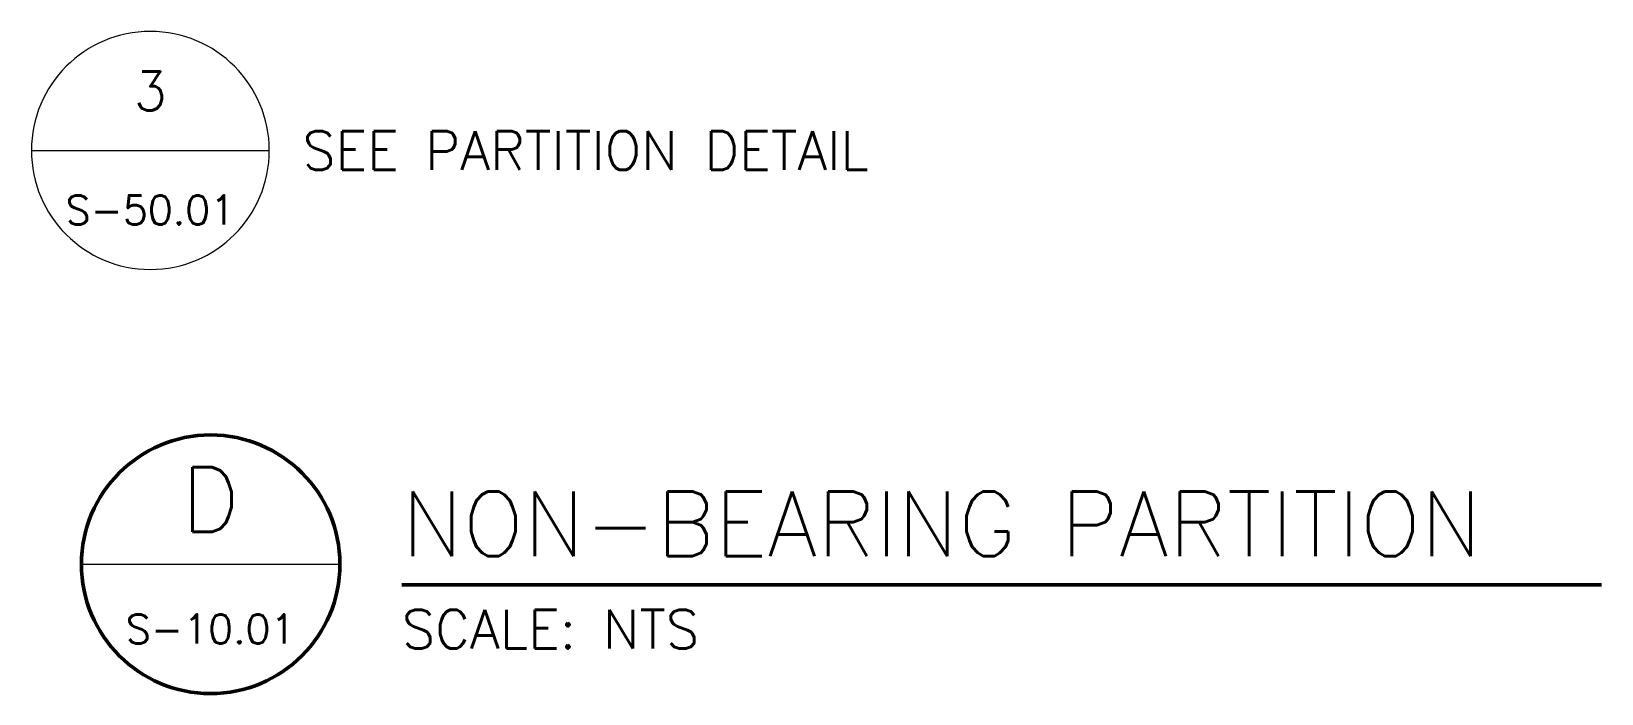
# Model space of a CAD drawing. Header units: inches. Extents: x -1.5 to 44.1, y -12.8 to 6.5.
import ezdxf
from ezdxf.enums import TextEntityAlignment as Align

# ---------------------------------------------------------------- set-up
doc = ezdxf.new("R2010")
doc.units = ezdxf.units.IN
doc.header["$MEASUREMENT"] = 0
doc.layers.add('S-ANNO-NOTE', color=7, linetype='CONTINUOUS', lineweight=18)
doc.layers.add('S-ANNO-TTLB', color=7, linetype='CONTINUOUS', lineweight=50)
doc.styles.add('KERF', font='romans.shx')

msp = doc.modelspace()

# ---------------------------------------------------------------- linework, layer by layer
at = {"layer": 'S-ANNO-NOTE', "lineweight": 18}
msp.add_lwpolyline([(-1.452143, 3, 1), (5.452143, 3, 1)], format="xyb", close=True, dxfattribs=at)
for points in [[(-1.452143, 3), (5.452143, 3)], [(0, -9.002143), (7.5, -9.002143)]]:
    msp.add_lwpolyline(points, dxfattribs=at)
at = {"layer": 'S-ANNO-TTLB', "lineweight": 50}
msp.add_lwpolyline([(0, -9.002143, 1), (7.5, -9.002143, 1)], format="xyb", close=True, dxfattribs=at)
msp.add_lwpolyline([(9.3, -9.602143), (44.121429, -9.602143)], dxfattribs=at)

# ---------------------------------------------------------------- texts
at = {"layer": 'S-ANNO-NOTE', "lineweight": 18, "style": 'KERF'}
for s, height, p in [('3', 1.125, (2, 4.726071)), ('S-50.01', 0.84375, (2, 1.273929))]:
    msp.add_text(s, height=height, dxfattribs=at).set_placement(p, align=Align.MIDDLE_CENTER)
msp.add_text('SEE PARTITION DETAIL', height=1.125, dxfattribs=at).set_placement((6.412143, 3), align=Align.MIDDLE_LEFT)
at = {"layer": 'S-ANNO-TTLB', "lineweight": 50, "style": 'KERF'}
msp.add_text('D', height=1.875, dxfattribs=at).set_placement((3.75, -7.127143), align=Align.MIDDLE_CENTER)
msp.add_text('NON-BEARING PARTITION', height=1.875, dxfattribs=at).set_placement((9.3, -8.762143))
at = {"layer": 'S-ANNO-TTLB', "lineweight": 18, "style": 'KERF'}
msp.add_text('S-10.01', height=0.84375, dxfattribs=at).set_placement((3.75, -10.877143), align=Align.MIDDLE_CENTER)
msp.add_text('SCALE: NTS', height=1.125, dxfattribs=at).set_placement((9.3, -11.447143))

doc.saveas('drawing.dxf')
